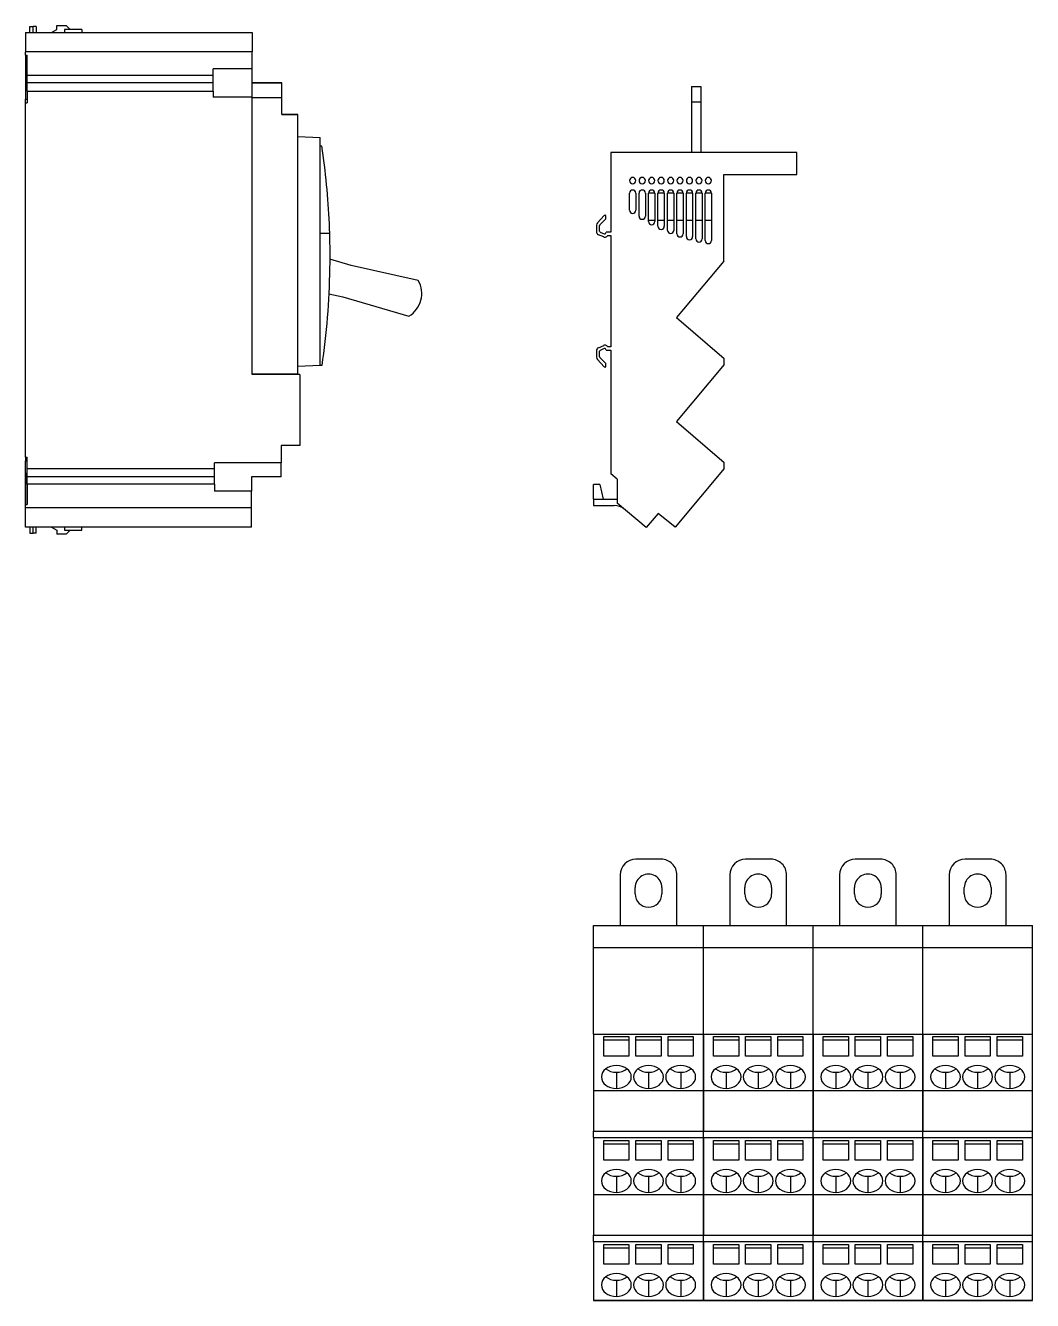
# Model space of a CAD drawing. Header units: millimetres. Extents: x 1019 to 1519, y 1262 to 1448.
# Drawn here: x 1071.4 to 1103.34, y 1263.14 to 1303.59 of the extents above; entities that cross this region are included whole.
import ezdxf

# ---------------------------------------------------------------- set-up
doc = ezdxf.new("R2010")
doc.units = ezdxf.units.MM

msp = doc.modelspace()

# ---------------------------------------------------------------- linework, layer by layer
for p, q in [((1071.536, 1303.56), (1071.636, 1303.56)), ((1071.536, 1303.373), (1071.536, 1303.56)), ((1071.736, 1303.56), (1071.636, 1303.56)), ((1071.636, 1303.373), (1071.636, 1303.56)), ((1071.736, 1303.56), (1071.736, 1303.373)), ((1072.386, 1303.593), (1072.686, 1303.593)), ((1072.386, 1303.467), (1072.386, 1303.593)), ((1072.686, 1303.593), (1072.813, 1303.465)), ((1071.396, 1303.373), (1078.581, 1303.373)), ((1071.396, 1303.373), (1071.396, 1302.758)), ((1072.224, 1303.373), (1072.386, 1303.467)), ((1073.181, 1303.465), (1072.636, 1303.465)), ((1072.636, 1303.465), (1072.636, 1303.373)), ((1073.181, 1303.465), (1073.181, 1303.373)), ((1078.581, 1303.373), (1078.581, 1302.758)), ((1078.581, 1302.758), (1071.396, 1302.758)), ((1071.396, 1302.647), (1071.396, 1302.758)), ((1078.581, 1302.223), (1078.581, 1302.758)), ((1071.396, 1302.647), (1071.396, 1301.26)), ((1071.396, 1302.647), (1071.446, 1302.647)), ((1071.401, 1301.663), (1071.401, 1302.647)), ((1071.446, 1302.006), (1071.446, 1302.647)), ((1071.446, 1301.772), (1071.446, 1302.006)), ((1077.351, 1302.006), (1071.446, 1302.006)), ((1077.351, 1302.006), (1077.351, 1302.223)), ((1078.581, 1302.223), (1077.351, 1302.223)), ((1077.351, 1301.772), (1077.351, 1302.006)), ((1078.581, 1301.772), (1078.581, 1302.223)), ((1071.446, 1301.663), (1071.401, 1301.663)), ((1077.351, 1301.772), (1071.446, 1301.772)), ((1071.446, 1301.513), (1071.446, 1301.772)), ((1077.351, 1301.513), (1077.351, 1301.772)), ((1078.581, 1301.773), (1078.716, 1301.773)), ((1078.581, 1301.772), (1079.531, 1301.772)), ((1079.531, 1301.772), (1078.581, 1301.772)), ((1078.581, 1301.323), (1078.581, 1301.772)), ((1078.716, 1301.773), (1078.851, 1301.773)), ((1078.851, 1301.773), (1078.986, 1301.773)), ((1078.986, 1301.773), (1079.121, 1301.773)), ((1079.121, 1301.773), (1079.256, 1301.773)), ((1079.256, 1301.773), (1079.391, 1301.773)), ((1079.391, 1301.773), (1079.526, 1301.773)), ((1079.526, 1301.772), (1079.526, 1301.773)), ((1079.526, 1301.773), (1079.526, 1301.773)), ((1079.526, 1301.773), (1079.526, 1301.773)), ((1079.526, 1301.772), (1079.526, 1301.772)), ((1079.526, 1301.772), (1079.526, 1301.772)), ((1079.526, 1301.772), (1079.526, 1301.772)), ((1079.531, 1301.306), (1079.531, 1301.772)), ((1092.518, 1301.663), (1092.518, 1301.163)), ((1092.518, 1301.663), (1092.818, 1301.663)), ((1092.818, 1301.663), (1092.818, 1301.163)), ((1071.396, 1301.143), (1071.396, 1301.26)), ((1071.396, 1301.26), (1071.446, 1301.26)), ((1071.396, 1289.901), (1071.396, 1301.143)), ((1071.396, 1301.143), (1071.446, 1301.143)), ((1071.446, 1301.513), (1077.351, 1301.513)), ((1071.446, 1301.513), (1071.446, 1301.143)), ((1077.351, 1301.513), (1077.351, 1301.323)), ((1078.581, 1301.323), (1077.351, 1301.323)), ((1078.581, 1292.52), (1078.581, 1301.323)), ((1078.581, 1301.306), (1079.531, 1301.306)), ((1079.531, 1300.772), (1079.531, 1301.306)), ((1092.818, 1301.163), (1092.518, 1301.163)), ((1092.518, 1301.163), (1092.518, 1299.563)), ((1092.818, 1301.163), (1092.818, 1299.563)), ((1079.531, 1300.773), (1080.026, 1300.773)), ((1080.031, 1300.772), (1079.531, 1300.772)), ((1080.031, 1292.542), (1080.031, 1300.772)), ((1080.031, 1300.072), (1080.746, 1300.041)), ((1080.747, 1292.804), (1080.746, 1300.041)), ((1080.746, 1299.773), (1080.786, 1299.773)), ((1080.786, 1299.773), (1080.808, 1299.619)), ((1080.808, 1299.619), (1080.83, 1299.466)), ((1089.968, 1299.563), (1089.968, 1297.033)), ((1095.868, 1299.563), (1089.968, 1299.563)), ((1095.868, 1298.863), (1095.868, 1299.563)), ((1080.83, 1299.466), (1080.85, 1299.312)), ((1080.85, 1299.312), (1080.869, 1299.159)), ((1080.869, 1299.159), (1080.888, 1299.005)), ((1080.888, 1299.005), (1080.905, 1298.85)), ((1080.905, 1298.85), (1080.922, 1298.696)), ((1080.922, 1298.696), (1080.937, 1298.541)), ((1093.548, 1298.863), (1095.868, 1298.863)), ((1093.548, 1296.116), (1093.548, 1298.863)), ((1080.937, 1298.541), (1080.951, 1298.387)), ((1080.951, 1298.387), (1080.965, 1298.232)), ((1080.965, 1298.232), (1080.977, 1298.077)), ((1080.977, 1298.077), (1080.988, 1297.923)), ((1080.988, 1297.923), (1080.999, 1297.768)), ((1090.558, 1297.733), (1090.558, 1298.273)), ((1090.758, 1298.273), (1090.758, 1297.733)), ((1090.858, 1297.543), (1090.858, 1298.273)), ((1091.058, 1298.273), (1091.058, 1297.543)), ((1091.158, 1297.373), (1091.158, 1298.273)), ((1091.358, 1298.273), (1091.158, 1298.273)), ((1091.358, 1298.273), (1091.358, 1297.373)), ((1091.458, 1297.223), (1091.458, 1298.273)), ((1091.658, 1298.273), (1091.458, 1298.273)), ((1091.658, 1298.273), (1091.658, 1297.223)), ((1091.758, 1297.093), (1091.758, 1298.273)), ((1091.958, 1298.273), (1091.758, 1298.273)), ((1091.958, 1298.273), (1091.958, 1297.093)), ((1092.058, 1296.983), (1092.058, 1298.273)), ((1092.258, 1298.273), (1092.058, 1298.273)), ((1092.258, 1298.273), (1092.258, 1296.983)), ((1092.358, 1296.893), (1092.358, 1298.273)), ((1092.558, 1298.273), (1092.358, 1298.273)), ((1092.558, 1298.273), (1092.558, 1296.893)), ((1092.658, 1296.823), (1092.658, 1298.273)), ((1092.858, 1298.273), (1092.658, 1298.273)), ((1092.858, 1298.273), (1092.858, 1296.823)), ((1092.958, 1296.773), (1092.958, 1298.273)), ((1093.158, 1298.273), (1092.958, 1298.273)), ((1093.158, 1298.273), (1093.158, 1296.773)), ((1080.999, 1297.768), (1081.008, 1297.613)), ((1081.008, 1297.613), (1081.016, 1297.458)), ((1089.536, 1297.329), (1089.756, 1297.561)), ((1089.808, 1297.482), (1089.808, 1297.54)), ((1081.016, 1297.458), (1081.023, 1297.303)), ((1081.023, 1297.303), (1081.03, 1297.148)), ((1081.03, 1297.148), (1081.035, 1296.993)), ((1089.508, 1297.26), (1089.508, 1297.048)), ((1089.608, 1297.068), (1089.608, 1297.248)), ((1089.8, 1297.461), (1089.616, 1297.269)), ((1091.158, 1297.413), (1091.358, 1297.413)), ((1091.458, 1297.413), (1091.658, 1297.413)), ((1091.758, 1297.413), (1091.958, 1297.413)), ((1092.058, 1297.413), (1092.258, 1297.413)), ((1092.358, 1297.413), (1092.558, 1297.413)), ((1092.658, 1297.413), (1092.858, 1297.413)), ((1092.958, 1297.413), (1093.158, 1297.413)), ((1081.035, 1296.993), (1080.747, 1296.993)), ((1081.035, 1296.993), (1081.038, 1296.89)), ((1081.038, 1296.89), (1081.04, 1296.787)), ((1081.04, 1296.787), (1081.042, 1296.684)), ((1081.042, 1296.684), (1081.044, 1296.581)), ((1089.736, 1296.884), (1089.568, 1296.956)), ((1089.626, 1297.04), (1089.754, 1296.985)), ((1089.79, 1296.995), (1089.818, 1297.033)), ((1089.968, 1297.033), (1089.818, 1297.033)), ((1089.868, 1296.933), (1089.855, 1296.916)), ((1089.868, 1296.933), (1089.968, 1296.933)), ((1089.968, 1296.933), (1089.968, 1293.393)), ((1081.044, 1296.581), (1081.045, 1296.478)), ((1081.045, 1296.478), (1081.046, 1296.375)), ((1081.046, 1296.272), (1081.045, 1296.077)), ((1081.046, 1296.375), (1081.046, 1296.272)), ((1081.043, 1295.882), (1081.039, 1295.688)), ((1081.045, 1296.077), (1081.043, 1295.882)), ((1081.722, 1295.976), (1081.046, 1296.176)), ((1083.851, 1295.506), (1081.722, 1295.976)), ((1093.548, 1296.116), (1092.045, 1294.324)), ((1081.033, 1295.494), (1081.026, 1295.299)), ((1081.039, 1295.688), (1081.033, 1295.494)), ((1081.017, 1295.105), (1081.007, 1294.912)), ((1081.016, 1295.083), (1081.466, 1294.984)), ((1081.026, 1295.299), (1081.017, 1295.105)), ((1080.995, 1294.718), (1080.981, 1294.525)), ((1081.007, 1294.912), (1080.995, 1294.718)), ((1081.466, 1294.984), (1083.557, 1294.365)), ((1080.966, 1294.332), (1080.95, 1294.14)), ((1080.981, 1294.525), (1080.966, 1294.332)), ((1092.045, 1294.324), (1093.563, 1293.028)), ((1080.932, 1293.948), (1080.912, 1293.756)), ((1080.95, 1294.14), (1080.932, 1293.948)), ((1080.891, 1293.565), (1080.868, 1293.374)), ((1080.912, 1293.756), (1080.891, 1293.565)), ((1089.568, 1293.369), (1089.736, 1293.441)), ((1080.844, 1293.184), (1080.818, 1292.995)), ((1080.868, 1293.374), (1080.844, 1293.184)), ((1089.508, 1293.277), (1089.508, 1293.065)), ((1089.608, 1293.077), (1089.608, 1293.257)), ((1089.616, 1293.056), (1089.8, 1292.864)), ((1089.754, 1293.34), (1089.626, 1293.285)), ((1089.818, 1293.293), (1089.79, 1293.331)), ((1089.818, 1293.293), (1089.968, 1293.293)), ((1089.855, 1293.409), (1089.868, 1293.393)), ((1089.968, 1293.393), (1089.868, 1293.393)), ((1089.968, 1293.293), (1089.968, 1289.366)), ((1093.563, 1292.833), (1093.563, 1293.028)), ((1080.747, 1292.804), (1080.031, 1292.773)), ((1080.754, 1292.804), (1080.747, 1292.804)), ((1080.76, 1292.805), (1080.754, 1292.804)), ((1080.766, 1292.805), (1080.76, 1292.805)), ((1080.772, 1292.805), (1080.766, 1292.805)), ((1080.779, 1292.805), (1080.772, 1292.805)), ((1080.785, 1292.806), (1080.779, 1292.805)), ((1080.791, 1292.806), (1080.785, 1292.806)), ((1080.818, 1292.995), (1080.791, 1292.806)), ((1089.756, 1292.765), (1089.536, 1292.996)), ((1089.808, 1292.785), (1089.808, 1292.843)), ((1093.563, 1292.833), (1092.045, 1291.024)), ((1078.581, 1292.542), (1080.031, 1292.542)), ((1080.095, 1292.52), (1078.581, 1292.52)), ((1080.095, 1292.52), (1080.095, 1290.27)), ((1092.045, 1291.024), (1093.563, 1289.728)), ((1079.51, 1290.27), (1079.51, 1289.72)), ((1080.095, 1290.27), (1079.51, 1290.27)), ((1071.396, 1289.901), (1071.396, 1289.783)), ((1071.396, 1289.901), (1071.446, 1289.901)), ((1071.446, 1289.532), (1071.446, 1289.901)), ((1071.396, 1288.396), (1071.396, 1289.783)), ((1071.396, 1289.783), (1071.446, 1289.783)), ((1071.446, 1289.273), (1071.446, 1289.532)), ((1071.446, 1289.532), (1077.389, 1289.532)), ((1077.389, 1289.532), (1077.389, 1289.72)), ((1079.51, 1289.72), (1077.389, 1289.72)), ((1077.389, 1289.273), (1077.389, 1289.532)), ((1079.51, 1289.271), (1079.51, 1289.72)), ((1093.563, 1289.533), (1092, 1287.671)), ((1093.563, 1289.533), (1093.563, 1289.728)), ((1071.446, 1289.38), (1071.401, 1289.38)), ((1071.401, 1288.396), (1071.401, 1289.38)), ((1077.389, 1289.273), (1071.446, 1289.273)), ((1071.446, 1289.04), (1071.446, 1289.273)), ((1071.446, 1289.04), (1071.446, 1288.396)), ((1077.389, 1289.04), (1071.446, 1289.04)), ((1077.389, 1289.04), (1077.389, 1289.273)), ((1077.389, 1289.04), (1077.389, 1288.82)), ((1078.56, 1289.271), (1078.56, 1288.82)), ((1079.51, 1289.271), (1078.56, 1289.271)), ((1089.418, 1288.563), (1089.418, 1289.032)), ((1089.618, 1289.032), (1089.418, 1289.032)), ((1089.618, 1289.032), (1089.718, 1288.563)), ((1090.168, 1289.199), (1089.968, 1289.366)), ((1090.168, 1289.199), (1090.168, 1288.432)), ((1078.56, 1288.82), (1077.389, 1288.82)), ((1078.56, 1288.288), (1078.56, 1288.82)), ((1071.396, 1288.396), (1071.446, 1288.396)), ((1071.396, 1288.288), (1071.396, 1288.396)), ((1078.56, 1288.288), (1071.396, 1288.288)), ((1071.396, 1287.671), (1071.396, 1288.288)), ((1078.56, 1287.671), (1078.56, 1288.288)), ((1089.418, 1288.563), (1089.418, 1288.363)), ((1089.418, 1288.563), (1090.168, 1288.563)), ((1089.418, 1288.363), (1090.069, 1288.363)), ((1091.088, 1287.66), (1090.168, 1288.432)), ((1091.466, 1288.11), (1091.088, 1287.66)), ((1092, 1287.671), (1091.466, 1288.11)), ((1078.56, 1287.671), (1071.396, 1287.671)), ((1071.536, 1287.671), (1071.536, 1287.483)), ((1071.536, 1287.483), (1071.636, 1287.483)), ((1071.636, 1287.483), (1071.636, 1287.671)), ((1071.736, 1287.483), (1071.636, 1287.483)), ((1071.736, 1287.483), (1071.736, 1287.671)), ((1072.224, 1287.671), (1072.386, 1287.576)), ((1072.386, 1287.576), (1072.386, 1287.45)), ((1072.686, 1287.45), (1072.386, 1287.45)), ((1072.636, 1287.671), (1072.636, 1287.578)), ((1072.636, 1287.578), (1073.181, 1287.578)), ((1072.686, 1287.45), (1072.813, 1287.578)), ((1073.181, 1287.578), (1073.181, 1287.671)), ((1091.558, 1277.139), (1090.758, 1277.139)), ((1095.038, 1277.139), (1094.238, 1277.139)), ((1098.518, 1277.139), (1097.718, 1277.139)), ((1101.998, 1277.139), (1101.198, 1277.139)), ((1090.258, 1276.639), (1090.258, 1275.039)), ((1092.058, 1275.039), (1092.058, 1276.639)), ((1093.738, 1276.639), (1093.738, 1275.039)), ((1095.538, 1275.039), (1095.538, 1276.639)), ((1097.218, 1276.639), (1097.218, 1275.039)), ((1099.018, 1275.039), (1099.018, 1276.639)), ((1100.698, 1276.639), (1100.698, 1275.039)), ((1102.498, 1275.039), (1102.498, 1276.639)), ((1090.733, 1276.039), (1090.733, 1276.239)), ((1091.583, 1276.239), (1091.583, 1276.039)), ((1094.213, 1276.039), (1094.213, 1276.239)), ((1095.063, 1276.239), (1095.063, 1276.039)), ((1097.693, 1276.039), (1097.693, 1276.239)), ((1098.543, 1276.239), (1098.543, 1276.039)), ((1101.173, 1276.039), (1101.173, 1276.239)), ((1102.023, 1276.239), (1102.023, 1276.039)), ((1089.418, 1275.039), (1092.898, 1275.039)), ((1089.418, 1274.339), (1089.418, 1275.039)), ((1092.898, 1274.339), (1092.898, 1275.039)), ((1092.898, 1275.039), (1096.378, 1275.039)), ((1092.898, 1274.339), (1092.898, 1275.039)), ((1096.378, 1274.339), (1096.378, 1275.039)), ((1096.378, 1275.039), (1099.858, 1275.039)), ((1096.378, 1274.339), (1096.378, 1275.039)), ((1099.858, 1274.339), (1099.858, 1275.039)), ((1099.858, 1275.039), (1103.338, 1275.039)), ((1099.858, 1274.339), (1099.858, 1275.039)), ((1103.338, 1274.339), (1103.338, 1275.039)), ((1089.418, 1274.339), (1092.898, 1274.339)), ((1089.418, 1271.592), (1089.418, 1274.339)), ((1092.898, 1271.592), (1092.898, 1274.339)), ((1092.898, 1274.339), (1096.378, 1274.339)), ((1092.898, 1271.592), (1092.898, 1274.339)), ((1096.378, 1271.592), (1096.378, 1274.339)), ((1096.378, 1274.339), (1099.858, 1274.339)), ((1096.378, 1271.592), (1096.378, 1274.339)), ((1099.858, 1271.592), (1099.858, 1274.339)), ((1099.858, 1274.339), (1103.338, 1274.339)), ((1099.858, 1271.592), (1099.858, 1274.339)), ((1103.338, 1271.592), (1103.338, 1274.339)), ((1089.418, 1271.592), (1092.898, 1271.592)), ((1089.418, 1271.592), (1089.418, 1269.8)), ((1092.898, 1269.8), (1092.898, 1271.592)), ((1092.898, 1271.592), (1096.378, 1271.592)), ((1092.898, 1271.592), (1092.898, 1269.8)), ((1096.378, 1269.8), (1096.378, 1271.592)), ((1096.378, 1271.592), (1099.858, 1271.592)), ((1096.378, 1271.592), (1096.378, 1269.8)), ((1099.858, 1269.8), (1099.858, 1271.592)), ((1099.858, 1271.592), (1103.338, 1271.592)), ((1099.858, 1271.592), (1099.858, 1269.8)), ((1103.338, 1269.8), (1103.338, 1271.592)), ((1089.738, 1271.508), (1090.538, 1271.508)), ((1089.738, 1270.884), (1089.738, 1271.508)), ((1090.538, 1271.398), (1089.738, 1271.398)), ((1090.538, 1271.508), (1090.538, 1270.884)), ((1090.758, 1271.508), (1091.558, 1271.508)), ((1090.758, 1270.884), (1090.758, 1271.508)), ((1091.558, 1271.398), (1090.758, 1271.398)), ((1091.558, 1271.508), (1091.558, 1270.884)), ((1091.778, 1271.508), (1092.578, 1271.508)), ((1091.778, 1270.884), (1091.778, 1271.508)), ((1092.578, 1271.398), (1091.778, 1271.398)), ((1092.578, 1271.508), (1092.578, 1270.884)), ((1093.218, 1271.508), (1094.018, 1271.508)), ((1093.218, 1270.884), (1093.218, 1271.508)), ((1094.018, 1271.398), (1093.218, 1271.398)), ((1094.018, 1271.508), (1094.018, 1270.884)), ((1094.238, 1271.508), (1095.038, 1271.508)), ((1094.238, 1270.884), (1094.238, 1271.508)), ((1095.038, 1271.398), (1094.238, 1271.398)), ((1095.038, 1271.508), (1095.038, 1270.884)), ((1095.258, 1271.508), (1096.058, 1271.508)), ((1095.258, 1270.884), (1095.258, 1271.508)), ((1096.058, 1271.398), (1095.258, 1271.398)), ((1096.058, 1271.508), (1096.058, 1270.884)), ((1096.698, 1271.508), (1097.498, 1271.508)), ((1096.698, 1270.884), (1096.698, 1271.508)), ((1097.498, 1271.398), (1096.698, 1271.398)), ((1097.498, 1271.508), (1097.498, 1270.884)), ((1097.718, 1271.508), (1098.518, 1271.508)), ((1097.718, 1270.884), (1097.718, 1271.508)), ((1098.518, 1271.398), (1097.718, 1271.398)), ((1098.518, 1271.508), (1098.518, 1270.884)), ((1098.738, 1271.508), (1099.538, 1271.508)), ((1098.738, 1270.884), (1098.738, 1271.508)), ((1099.538, 1271.398), (1098.738, 1271.398)), ((1099.538, 1271.508), (1099.538, 1270.884)), ((1100.178, 1271.508), (1100.978, 1271.508)), ((1100.178, 1270.884), (1100.178, 1271.508)), ((1100.978, 1271.398), (1100.178, 1271.398)), ((1100.978, 1271.508), (1100.978, 1270.884)), ((1101.198, 1271.508), (1101.998, 1271.508)), ((1101.198, 1270.884), (1101.198, 1271.508)), ((1101.998, 1271.398), (1101.198, 1271.398)), ((1101.998, 1271.508), (1101.998, 1270.884)), ((1102.218, 1271.508), (1103.018, 1271.508)), ((1102.218, 1270.884), (1102.218, 1271.508)), ((1103.018, 1271.398), (1102.218, 1271.398)), ((1103.018, 1271.508), (1103.018, 1270.884)), ((1090.538, 1270.884), (1089.738, 1270.884)), ((1091.558, 1270.884), (1090.758, 1270.884)), ((1092.578, 1270.884), (1091.778, 1270.884)), ((1094.018, 1270.884), (1093.218, 1270.884)), ((1095.038, 1270.884), (1094.238, 1270.884)), ((1096.058, 1270.884), (1095.258, 1270.884)), ((1097.498, 1270.884), (1096.698, 1270.884)), ((1098.518, 1270.884), (1097.718, 1270.884)), ((1099.538, 1270.884), (1098.738, 1270.884)), ((1100.978, 1270.884), (1100.178, 1270.884)), ((1101.998, 1270.884), (1101.198, 1270.884)), ((1103.018, 1270.884), (1102.218, 1270.884)), ((1090.138, 1270.379), (1090.138, 1269.865)), ((1091.158, 1270.379), (1091.158, 1269.865)), ((1092.178, 1270.379), (1092.178, 1269.865)), ((1093.618, 1270.379), (1093.618, 1269.865)), ((1094.638, 1270.379), (1094.638, 1269.865)), ((1095.658, 1270.379), (1095.658, 1269.865)), ((1097.098, 1270.379), (1097.098, 1269.865)), ((1098.118, 1270.379), (1098.118, 1269.865)), ((1099.138, 1270.379), (1099.138, 1269.865)), ((1100.578, 1270.379), (1100.578, 1269.865)), ((1101.598, 1270.379), (1101.598, 1269.865)), ((1102.618, 1270.379), (1102.618, 1269.865)), ((1089.418, 1269.8), (1092.898, 1269.8)), ((1089.418, 1269.8), (1089.418, 1268.504)), ((1092.898, 1268.504), (1092.898, 1269.8)), ((1092.898, 1269.8), (1096.378, 1269.8)), ((1092.898, 1269.8), (1092.898, 1268.504)), ((1096.378, 1268.504), (1096.378, 1269.8)), ((1096.378, 1269.8), (1099.858, 1269.8)), ((1096.378, 1269.8), (1096.378, 1268.504)), ((1099.858, 1268.504), (1099.858, 1269.8)), ((1099.858, 1269.8), (1103.338, 1269.8)), ((1099.858, 1269.8), (1099.858, 1268.504)), ((1103.338, 1268.504), (1103.338, 1269.8)), ((1089.418, 1268.504), (1092.898, 1268.504)), ((1089.418, 1268.309), (1089.418, 1268.504)), ((1092.898, 1268.309), (1092.898, 1268.504)), ((1092.898, 1268.504), (1096.378, 1268.504)), ((1092.898, 1268.309), (1092.898, 1268.504)), ((1096.378, 1268.309), (1096.378, 1268.504)), ((1096.378, 1268.504), (1099.858, 1268.504)), ((1096.378, 1268.309), (1096.378, 1268.504)), ((1099.858, 1268.309), (1099.858, 1268.504)), ((1099.858, 1268.504), (1103.338, 1268.504)), ((1099.858, 1268.309), (1099.858, 1268.504)), ((1103.338, 1268.309), (1103.338, 1268.504)), ((1089.418, 1268.309), (1092.898, 1268.309)), ((1089.418, 1268.309), (1089.418, 1266.5)), ((1089.738, 1268.208), (1090.538, 1268.208)), ((1089.738, 1267.584), (1089.738, 1268.208)), ((1090.538, 1268.098), (1089.738, 1268.098)), ((1090.538, 1268.208), (1090.538, 1267.584)), ((1090.758, 1268.208), (1091.558, 1268.208)), ((1090.758, 1267.584), (1090.758, 1268.208)), ((1091.558, 1268.098), (1090.758, 1268.098)), ((1091.558, 1268.208), (1091.558, 1267.584)), ((1091.778, 1268.208), (1092.578, 1268.208)), ((1091.778, 1267.584), (1091.778, 1268.208)), ((1092.578, 1268.098), (1091.778, 1268.098)), ((1092.578, 1268.208), (1092.578, 1267.584)), ((1092.898, 1266.5), (1092.898, 1268.309)), ((1092.898, 1268.309), (1096.378, 1268.309)), ((1092.898, 1268.309), (1092.898, 1266.5)), ((1093.218, 1268.208), (1094.018, 1268.208)), ((1093.218, 1267.584), (1093.218, 1268.208)), ((1094.018, 1268.098), (1093.218, 1268.098)), ((1094.018, 1268.208), (1094.018, 1267.584)), ((1094.238, 1268.208), (1095.038, 1268.208)), ((1094.238, 1267.584), (1094.238, 1268.208)), ((1095.038, 1268.098), (1094.238, 1268.098)), ((1095.038, 1268.208), (1095.038, 1267.584)), ((1095.258, 1268.208), (1096.058, 1268.208)), ((1095.258, 1267.584), (1095.258, 1268.208)), ((1096.058, 1268.098), (1095.258, 1268.098)), ((1096.058, 1268.208), (1096.058, 1267.584)), ((1096.378, 1266.5), (1096.378, 1268.309)), ((1096.378, 1268.309), (1099.858, 1268.309)), ((1096.378, 1268.309), (1096.378, 1266.5)), ((1096.698, 1268.208), (1097.498, 1268.208)), ((1096.698, 1267.584), (1096.698, 1268.208)), ((1097.498, 1268.098), (1096.698, 1268.098)), ((1097.498, 1268.208), (1097.498, 1267.584)), ((1097.718, 1268.208), (1098.518, 1268.208)), ((1097.718, 1267.584), (1097.718, 1268.208)), ((1098.518, 1268.098), (1097.718, 1268.098)), ((1098.518, 1268.208), (1098.518, 1267.584)), ((1098.738, 1268.208), (1099.538, 1268.208)), ((1098.738, 1267.584), (1098.738, 1268.208)), ((1099.538, 1268.098), (1098.738, 1268.098)), ((1099.538, 1268.208), (1099.538, 1267.584)), ((1099.858, 1266.5), (1099.858, 1268.309)), ((1099.858, 1268.309), (1103.338, 1268.309)), ((1099.858, 1268.309), (1099.858, 1266.5)), ((1100.178, 1268.208), (1100.978, 1268.208)), ((1100.178, 1267.584), (1100.178, 1268.208)), ((1100.978, 1268.098), (1100.178, 1268.098)), ((1100.978, 1268.208), (1100.978, 1267.584)), ((1101.198, 1268.208), (1101.998, 1268.208)), ((1101.198, 1267.584), (1101.198, 1268.208)), ((1101.998, 1268.098), (1101.198, 1268.098)), ((1101.998, 1268.208), (1101.998, 1267.584)), ((1102.218, 1268.208), (1103.018, 1268.208)), ((1102.218, 1267.584), (1102.218, 1268.208)), ((1103.018, 1268.098), (1102.218, 1268.098)), ((1103.018, 1268.208), (1103.018, 1267.584)), ((1103.338, 1266.5), (1103.338, 1268.309)), ((1090.538, 1267.584), (1089.738, 1267.584)), ((1091.558, 1267.584), (1090.758, 1267.584)), ((1092.578, 1267.584), (1091.778, 1267.584)), ((1094.018, 1267.584), (1093.218, 1267.584)), ((1095.038, 1267.584), (1094.238, 1267.584)), ((1096.058, 1267.584), (1095.258, 1267.584)), ((1097.498, 1267.584), (1096.698, 1267.584)), ((1098.518, 1267.584), (1097.718, 1267.584)), ((1099.538, 1267.584), (1098.738, 1267.584)), ((1100.978, 1267.584), (1100.178, 1267.584)), ((1101.998, 1267.584), (1101.198, 1267.584)), ((1103.018, 1267.584), (1102.218, 1267.584)), ((1090.138, 1267.079), (1090.138, 1266.565)), ((1091.158, 1267.079), (1091.158, 1266.565)), ((1092.178, 1267.079), (1092.178, 1266.565)), ((1093.618, 1267.079), (1093.618, 1266.565)), ((1094.638, 1267.079), (1094.638, 1266.565)), ((1095.658, 1267.079), (1095.658, 1266.565)), ((1097.098, 1267.079), (1097.098, 1266.565)), ((1098.118, 1267.079), (1098.118, 1266.565)), ((1099.138, 1267.079), (1099.138, 1266.565)), ((1100.578, 1267.079), (1100.578, 1266.565)), ((1101.598, 1267.079), (1101.598, 1266.565)), ((1102.618, 1267.079), (1102.618, 1266.565)), ((1089.418, 1266.5), (1092.898, 1266.5)), ((1089.418, 1266.5), (1089.418, 1265.204)), ((1092.898, 1265.204), (1092.898, 1266.5)), ((1092.898, 1266.5), (1096.378, 1266.5)), ((1092.898, 1266.5), (1092.898, 1265.204)), ((1096.378, 1265.204), (1096.378, 1266.5)), ((1096.378, 1266.5), (1099.858, 1266.5)), ((1096.378, 1266.5), (1096.378, 1265.204)), ((1099.858, 1265.204), (1099.858, 1266.5)), ((1099.858, 1266.5), (1103.338, 1266.5)), ((1099.858, 1266.5), (1099.858, 1265.204)), ((1103.338, 1265.204), (1103.338, 1266.5)), ((1089.418, 1265.204), (1092.898, 1265.204)), ((1089.418, 1265.009), (1089.418, 1265.204)), ((1092.898, 1265.009), (1092.898, 1265.204)), ((1092.898, 1265.204), (1096.378, 1265.204)), ((1092.898, 1265.009), (1092.898, 1265.204)), ((1096.378, 1265.009), (1096.378, 1265.204)), ((1096.378, 1265.204), (1099.858, 1265.204)), ((1096.378, 1265.009), (1096.378, 1265.204)), ((1099.858, 1265.009), (1099.858, 1265.204)), ((1099.858, 1265.204), (1103.338, 1265.204)), ((1099.858, 1265.009), (1099.858, 1265.204)), ((1103.338, 1265.009), (1103.338, 1265.204)), ((1089.418, 1265.009), (1092.898, 1265.009)), ((1089.418, 1265.009), (1089.418, 1263.147)), ((1089.738, 1264.908), (1090.538, 1264.908)), ((1089.738, 1264.284), (1089.738, 1264.908)), ((1090.538, 1264.798), (1089.738, 1264.798)), ((1090.538, 1264.908), (1090.538, 1264.284)), ((1090.758, 1264.908), (1091.558, 1264.908)), ((1090.758, 1264.284), (1090.758, 1264.908)), ((1091.558, 1264.798), (1090.758, 1264.798)), ((1091.558, 1264.908), (1091.558, 1264.284)), ((1091.778, 1264.908), (1092.578, 1264.908)), ((1091.778, 1264.284), (1091.778, 1264.908)), ((1092.578, 1264.798), (1091.778, 1264.798)), ((1092.578, 1264.908), (1092.578, 1264.284)), ((1092.898, 1263.147), (1092.898, 1265.009)), ((1092.898, 1265.009), (1096.378, 1265.009)), ((1092.898, 1265.009), (1092.898, 1263.147)), ((1093.218, 1264.908), (1094.018, 1264.908)), ((1093.218, 1264.284), (1093.218, 1264.908)), ((1094.018, 1264.798), (1093.218, 1264.798)), ((1094.018, 1264.908), (1094.018, 1264.284)), ((1094.238, 1264.908), (1095.038, 1264.908)), ((1094.238, 1264.284), (1094.238, 1264.908)), ((1095.038, 1264.798), (1094.238, 1264.798)), ((1095.038, 1264.908), (1095.038, 1264.284)), ((1095.258, 1264.908), (1096.058, 1264.908)), ((1095.258, 1264.284), (1095.258, 1264.908)), ((1096.058, 1264.798), (1095.258, 1264.798)), ((1096.058, 1264.908), (1096.058, 1264.284)), ((1096.378, 1263.147), (1096.378, 1265.009)), ((1096.378, 1265.009), (1099.858, 1265.009)), ((1096.378, 1265.009), (1096.378, 1263.147)), ((1096.698, 1264.908), (1097.498, 1264.908)), ((1096.698, 1264.284), (1096.698, 1264.908)), ((1097.498, 1264.798), (1096.698, 1264.798)), ((1097.498, 1264.908), (1097.498, 1264.284)), ((1097.718, 1264.908), (1098.518, 1264.908)), ((1097.718, 1264.284), (1097.718, 1264.908)), ((1098.518, 1264.798), (1097.718, 1264.798)), ((1098.518, 1264.908), (1098.518, 1264.284)), ((1098.738, 1264.908), (1099.538, 1264.908)), ((1098.738, 1264.284), (1098.738, 1264.908)), ((1099.538, 1264.798), (1098.738, 1264.798)), ((1099.538, 1264.908), (1099.538, 1264.284)), ((1099.858, 1263.147), (1099.858, 1265.009)), ((1099.858, 1265.009), (1103.338, 1265.009)), ((1099.858, 1265.009), (1099.858, 1263.147)), ((1100.178, 1264.908), (1100.978, 1264.908)), ((1100.178, 1264.284), (1100.178, 1264.908)), ((1100.978, 1264.798), (1100.178, 1264.798)), ((1100.978, 1264.908), (1100.978, 1264.284)), ((1101.198, 1264.908), (1101.998, 1264.908)), ((1101.198, 1264.284), (1101.198, 1264.908)), ((1101.998, 1264.798), (1101.198, 1264.798)), ((1101.998, 1264.908), (1101.998, 1264.284)), ((1102.218, 1264.908), (1103.018, 1264.908)), ((1102.218, 1264.284), (1102.218, 1264.908)), ((1103.018, 1264.798), (1102.218, 1264.798)), ((1103.018, 1264.908), (1103.018, 1264.284)), ((1103.338, 1263.147), (1103.338, 1265.009)), ((1090.538, 1264.284), (1089.738, 1264.284)), ((1091.558, 1264.284), (1090.758, 1264.284)), ((1092.578, 1264.284), (1091.778, 1264.284)), ((1094.018, 1264.284), (1093.218, 1264.284)), ((1095.038, 1264.284), (1094.238, 1264.284)), ((1096.058, 1264.284), (1095.258, 1264.284)), ((1097.498, 1264.284), (1096.698, 1264.284)), ((1098.518, 1264.284), (1097.718, 1264.284)), ((1099.538, 1264.284), (1098.738, 1264.284)), ((1100.978, 1264.284), (1100.178, 1264.284)), ((1101.998, 1264.284), (1101.198, 1264.284)), ((1103.018, 1264.284), (1102.218, 1264.284)), ((1090.138, 1263.779), (1090.138, 1263.265)), ((1091.158, 1263.779), (1091.158, 1263.265)), ((1092.178, 1263.779), (1092.178, 1263.265)), ((1093.618, 1263.779), (1093.618, 1263.265)), ((1094.638, 1263.779), (1094.638, 1263.265)), ((1095.658, 1263.779), (1095.658, 1263.265)), ((1097.098, 1263.779), (1097.098, 1263.265)), ((1098.118, 1263.779), (1098.118, 1263.265)), ((1099.138, 1263.779), (1099.138, 1263.265)), ((1100.578, 1263.779), (1100.578, 1263.265)), ((1101.598, 1263.779), (1101.598, 1263.265)), ((1102.618, 1263.779), (1102.618, 1263.265)), ((1089.418, 1263.147), (1092.898, 1263.147)), ((1089.418, 1263.147), (1089.418, 1263.136)), ((1089.418, 1263.136), (1092.898, 1263.136)), ((1092.898, 1263.136), (1092.898, 1263.147)), ((1092.898, 1263.147), (1096.378, 1263.147)), ((1092.898, 1263.147), (1092.898, 1263.136)), ((1092.898, 1263.136), (1096.378, 1263.136)), ((1096.378, 1263.136), (1096.378, 1263.147)), ((1096.378, 1263.147), (1099.858, 1263.147)), ((1096.378, 1263.147), (1096.378, 1263.136)), ((1096.378, 1263.136), (1099.858, 1263.136)), ((1099.858, 1263.136), (1099.858, 1263.147)), ((1099.858, 1263.147), (1103.338, 1263.147)), ((1099.858, 1263.147), (1099.858, 1263.136)), ((1099.858, 1263.136), (1103.338, 1263.136)), ((1103.338, 1263.136), (1103.338, 1263.147))]:
    msp.add_line(p, q)
for centre, radius, start, end in [((1090.658, 1298.673), 0.1, 90.0004, 180.0004), ((1090.658, 1298.673), 0.1, 0.0004, 90.0004), ((1090.958, 1298.673), 0.1, 90.0004, 180.0004), ((1090.958, 1298.673), 0.1, 0.0004, 90.0004), ((1091.258, 1298.673), 0.1, 90.0004, 180.0004), ((1091.258, 1298.673), 0.1, 0.0004, 90.0004), ((1091.558, 1298.673), 0.1, 90.0004, 180.0004), ((1091.558, 1298.673), 0.1, 0.0004, 90.0004), ((1091.858, 1298.673), 0.1, 90.0004, 180.0004), ((1091.858, 1298.673), 0.1, 0.0004, 90.0004), ((1092.158, 1298.673), 0.1, 90.0004, 180.0004), ((1092.158, 1298.673), 0.1, 0.0004, 90.0004), ((1092.458, 1298.673), 0.1, 90.0004, 180.0004), ((1092.458, 1298.673), 0.1, 0.0004, 90.0004), ((1092.758, 1298.673), 0.1, 90.0004, 270.0004), ((1092.758, 1298.673), 0.1, 0.0004, 90.0004), ((1093.058, 1298.673), 0.1, 90.0004, 180.0004), ((1093.058, 1298.673), 0.1, 0.0004, 90.0004), ((1090.658, 1298.673), 0.1, 180.0004, 270.0004), ((1090.658, 1298.273), 0.1, 90.0004, 180.0004), ((1090.658, 1298.673), 0.1, 270.0004, 0.0004), ((1090.658, 1298.273), 0.1, 0.0004, 90.0004), ((1090.958, 1298.673), 0.1, 180.0004, 270.0004), ((1090.958, 1298.273), 0.1, 90.0004, 180.0004), ((1090.958, 1298.673), 0.1, 270.0004, 0.0004), ((1090.958, 1298.273), 0.1, 0.0004, 90.0004), ((1091.258, 1298.673), 0.1, 180.0004, 270.0004), ((1091.258, 1298.273), 0.1, 90.0004, 180.0004), ((1091.258, 1298.673), 0.1, 270.0004, 0.0004), ((1091.258, 1298.273), 0.1, 0.0004, 90.0004), ((1091.558, 1298.673), 0.1, 180.0004, 270.0004), ((1091.558, 1298.273), 0.1, 90.0004, 180.0004), ((1091.558, 1298.673), 0.1, 270.0004, 0.0004), ((1091.558, 1298.273), 0.1, 0.0004, 90.0004), ((1091.858, 1298.673), 0.1, 180.0004, 270.0004), ((1091.858, 1298.273), 0.1, 90.0004, 180.0004), ((1091.858, 1298.673), 0.1, 270.0004, 0.0004), ((1091.858, 1298.273), 0.1, 0.0004, 90.0004), ((1092.158, 1298.673), 0.1, 180.0004, 270.0004), ((1092.158, 1298.273), 0.1, 90.0004, 180.0004), ((1092.158, 1298.673), 0.1, 270.0004, 0.0004), ((1092.158, 1298.273), 0.1, 0.0004, 90.0004), ((1092.458, 1298.673), 0.1, 180.0004, 270.0004), ((1092.458, 1298.273), 0.1, 90.0004, 180.0004), ((1092.458, 1298.673), 0.1, 270.0004, 0.0004), ((1092.458, 1298.273), 0.1, 0.0004, 90.0004), ((1092.758, 1298.273), 0.1, 90.0004, 180.0004), ((1092.758, 1298.673), 0.1, 270.0004, 0.0004), ((1092.758, 1298.273), 0.1, 0.0004, 90.0004), ((1093.058, 1298.673), 0.1, 180.0004, 270.0004), ((1093.058, 1298.273), 0.1, 90.0004, 180.0004), ((1093.058, 1298.673), 0.1, 270.0004, 0.0004), ((1093.058, 1298.273), 0.1, 0.0004, 90.0004), ((1089.778, 1297.54), 0.03, 90.0004, 136.3688), ((1089.778, 1297.54), 0.03, 0.0004, 90.0004), ((1089.778, 1297.482), 0.03, 316.3689, 0.0004), ((1090.658, 1297.733), 0.1, 180.0004, 270.0004), ((1090.658, 1297.733), 0.1, 270.0004, 0.0004), ((1090.958, 1297.543), 0.1, 180.0004, 270.0004), ((1090.958, 1297.543), 0.1, 270.0004, 0.0004), ((1089.608, 1297.26), 0.1, 136.3687, 180.0004), ((1089.638, 1297.248), 0.03, 136.3688, 180.0004), ((1091.258, 1297.373), 0.1, 180.0004, 270.0004), ((1091.258, 1297.373), 0.1, 270.0004, 0.0004), ((1091.558, 1297.223), 0.1, 180.0004, 270.0004), ((1091.558, 1297.223), 0.1, 270.0004, 0.0004), ((1091.858, 1297.093), 0.1, 180.0004, 270.0004), ((1091.858, 1297.093), 0.1, 270.0004, 0.0004), ((1089.608, 1297.048), 0.1, 180.0004, 246.5717), ((1089.638, 1297.068), 0.03, 180.0004, 246.5717), ((1089.775, 1296.976), 0.1, 246.5717, 270.0004), ((1089.766, 1297.013), 0.03, 246.5717, 270.0004), ((1089.766, 1297.013), 0.03, 270.0004, 323.1305), ((1089.775, 1296.976), 0.1, 270.0004, 323.1305), ((1092.158, 1296.983), 0.1, 180.0004, 270.0004), ((1092.158, 1296.983), 0.1, 270.0004, 0.0004), ((1092.458, 1296.893), 0.1, 180.0004, 270.0004), ((1092.458, 1296.893), 0.1, 270.0004, 0.0004), ((1092.758, 1296.823), 0.1, 180.0004, 270.0004), ((1092.758, 1296.823), 0.1, 270.0004, 0.0004), ((1093.058, 1296.773), 0.1, 180.0004, 270.0004), ((1093.058, 1296.773), 0.1, 270.0004, 0.0004), ((1083.124, 1295.085), 0.84, 301.0298, 30.0709), ((1089.775, 1293.349), 0.1, 90.0004, 113.4291), ((1089.775, 1293.349), 0.1, 36.8703, 90.0004), ((1089.608, 1293.277), 0.1, 113.4291, 180.0004), ((1089.608, 1293.065), 0.1, 180.0004, 223.6321), ((1089.638, 1293.257), 0.03, 113.429, 180.0004), ((1089.638, 1293.077), 0.03, 180.0004, 223.632), ((1089.766, 1293.313), 0.03, 90.0004, 113.429), ((1089.766, 1293.313), 0.03, 36.8703, 90.0004), ((1089.778, 1292.785), 0.03, 223.632, 270.0004), ((1089.778, 1292.785), 0.03, 270.0004, 0.0004), ((1089.778, 1292.843), 0.03, 0.0004, 43.632), ((1090.069, 1287.863), 0.5, 50.0004, 90.0017)]:
    msp.add_arc(centre, radius, start, end)
for centre, major_axis, ratio, start_param, end_param in [((1090.758, 1276.639), (-0.5, 0), 1, -1.570796, 0), ((1091.558, 1276.639), (-0.5, 0), 1, -3.141593, -1.570796), ((1094.238, 1276.639), (-0.5, 0), 1, -1.570796, 0), ((1095.038, 1276.639), (-0.5, 0), 1, -3.141593, -1.570796), ((1097.718, 1276.639), (-0.5, 0), 1, -1.570796, 0), ((1098.518, 1276.639), (-0.5, 0), 1, -3.141593, -1.570796), ((1101.198, 1276.639), (-0.5, 0), 1, -1.570796, 0), ((1101.998, 1276.639), (-0.5, 0), 1, -3.141593, -1.570796), ((1091.158, 1276.239), (0.425, 0), 1, 0, 3.141593), ((1094.638, 1276.239), (0.425, 0), 1, 0, 3.141593), ((1098.118, 1276.239), (0.425, 0), 1, 0, 3.141593), ((1101.598, 1276.239), (0.425, 0), 1, 0, 3.141593), ((1091.158, 1276.039), (0.425, 0), 1, 3.141593, 6.283185), ((1094.638, 1276.039), (0.425, 0), 1, 3.141593, 6.283185), ((1098.118, 1276.039), (0.425, 0), 1, 3.141593, 6.283185), ((1101.598, 1276.039), (0.425, 0), 1, 3.141593, 6.283185), ((1090.138, 1270.229), (-0.475, 0), 0.766049, -1.570796, 0), ((1090.138, 1270.743), (0.475, 0), 0.766049, -2.35691, -1.570796), ((1090.138, 1270.229), (-0.475, 0), 0.766049, 3.141593, 4.712389), ((1090.138, 1270.743), (0.475, 0), 0.766049, -1.570796, -0.784682), ((1091.158, 1270.229), (-0.475, 0), 0.766049, -1.570796, 0), ((1091.158, 1270.743), (0.475, 0), 0.766049, -2.35691, -1.570796), ((1091.158, 1270.229), (-0.475, 0), 0.766049, 3.141593, 4.712389), ((1091.158, 1270.743), (0.475, 0), 0.766049, -1.570796, -0.784682), ((1092.178, 1270.229), (-0.475, 0), 0.766049, -1.570796, 0), ((1092.178, 1270.743), (0.475, 0), 0.766049, -2.35691, -1.570796), ((1092.178, 1270.229), (-0.475, 0), 0.766049, 3.141593, 4.712389), ((1092.178, 1270.743), (0.475, 0), 0.766049, -1.570796, -0.784682), ((1093.618, 1270.229), (-0.475, 0), 0.766049, -1.570796, 0), ((1093.618, 1270.743), (0.475, 0), 0.766049, -2.35691, -1.570796), ((1093.618, 1270.229), (-0.475, 0), 0.766049, 3.141593, 4.712389), ((1093.618, 1270.743), (0.475, 0), 0.766049, -1.570796, -0.784682), ((1094.638, 1270.229), (-0.475, 0), 0.766049, -1.570796, 0), ((1094.638, 1270.743), (0.475, 0), 0.766049, -2.35691, -1.570796), ((1094.638, 1270.229), (-0.475, 0), 0.766049, 3.141593, 4.712389), ((1094.638, 1270.743), (0.475, 0), 0.766049, -1.570796, -0.784682), ((1095.658, 1270.229), (-0.475, 0), 0.766049, -1.570796, 0), ((1095.658, 1270.743), (0.475, 0), 0.766049, -2.35691, -1.570796), ((1095.658, 1270.229), (-0.475, 0), 0.766049, 3.141593, 4.712389), ((1095.658, 1270.743), (0.475, 0), 0.766049, -1.570796, -0.784682), ((1097.098, 1270.229), (-0.475, 0), 0.766049, -1.570796, 0), ((1097.098, 1270.743), (0.475, 0), 0.766049, -2.35691, -1.570796), ((1097.098, 1270.229), (-0.475, 0), 0.766049, 3.141593, 4.712389), ((1097.098, 1270.743), (0.475, 0), 0.766049, -1.570796, -0.784682), ((1098.118, 1270.229), (-0.475, 0), 0.766049, -1.570796, 0), ((1098.118, 1270.743), (0.475, 0), 0.766049, -2.35691, -1.570796), ((1098.118, 1270.229), (-0.475, 0), 0.766049, 3.141593, 4.712389), ((1098.118, 1270.743), (0.475, 0), 0.766049, -1.570796, -0.784682), ((1099.138, 1270.229), (-0.475, 0), 0.766049, -1.570796, 0), ((1099.138, 1270.743), (0.475, 0), 0.766049, -2.35691, -1.570796), ((1099.138, 1270.229), (-0.475, 0), 0.766049, 3.141593, 4.712389), ((1099.138, 1270.743), (0.475, 0), 0.766049, -1.570796, -0.784682), ((1100.578, 1270.229), (-0.475, 0), 0.766049, -1.570796, 0), ((1100.578, 1270.743), (0.475, 0), 0.766049, -2.35691, -1.570796), ((1100.578, 1270.229), (-0.475, 0), 0.766049, 3.141593, 4.712389), ((1100.578, 1270.743), (0.475, 0), 0.766049, -1.570796, -0.784682), ((1101.598, 1270.229), (-0.475, 0), 0.766049, -1.570796, 0), ((1101.598, 1270.743), (0.475, 0), 0.766049, -2.35691, -1.570796), ((1101.598, 1270.229), (-0.475, 0), 0.766049, 3.141593, 4.712389), ((1101.598, 1270.743), (0.475, 0), 0.766049, -1.570796, -0.784682), ((1102.618, 1270.229), (-0.475, 0), 0.766049, -1.570796, 0), ((1102.618, 1270.743), (0.475, 0), 0.766049, -2.35691, -1.570796), ((1102.618, 1270.229), (-0.475, 0), 0.766049, 3.141593, 4.712389), ((1102.618, 1270.743), (0.475, 0), 0.766049, -1.570796, -0.784682), ((1090.138, 1270.229), (-0.475, 0), 0.766049, 0, 1.570796), ((1090.138, 1270.229), (-0.475, 0), 0.766049, 1.570796, 3.141593), ((1091.158, 1270.229), (-0.475, 0), 0.766049, 0, 1.570796), ((1091.158, 1270.229), (-0.475, 0), 0.766049, 1.570796, 3.141593), ((1092.178, 1270.229), (-0.475, 0), 0.766049, 0, 1.570796), ((1092.178, 1270.229), (-0.475, 0), 0.766049, 1.570796, 3.141593), ((1093.618, 1270.229), (-0.475, 0), 0.766049, 0, 1.570796), ((1093.618, 1270.229), (-0.475, 0), 0.766049, 1.570796, 3.141593), ((1094.638, 1270.229), (-0.475, 0), 0.766049, 0, 1.570796), ((1094.638, 1270.229), (-0.475, 0), 0.766049, 1.570796, 3.141593), ((1095.658, 1270.229), (-0.475, 0), 0.766049, 0, 1.570796), ((1095.658, 1270.229), (-0.475, 0), 0.766049, 1.570796, 3.141593), ((1097.098, 1270.229), (-0.475, 0), 0.766049, 0, 1.570796), ((1097.098, 1270.229), (-0.475, 0), 0.766049, 1.570796, 3.141593), ((1098.118, 1270.229), (-0.475, 0), 0.766049, 0, 1.570796), ((1098.118, 1270.229), (-0.475, 0), 0.766049, 1.570796, 3.141593), ((1099.138, 1270.229), (-0.475, 0), 0.766049, 0, 1.570796), ((1099.138, 1270.229), (-0.475, 0), 0.766049, 1.570796, 3.141593), ((1100.578, 1270.229), (-0.475, 0), 0.766049, 0, 1.570796), ((1100.578, 1270.229), (-0.475, 0), 0.766049, 1.570796, 3.141593), ((1101.598, 1270.229), (-0.475, 0), 0.766049, 0, 1.570796), ((1101.598, 1270.229), (-0.475, 0), 0.766049, 1.570796, 3.141593), ((1102.618, 1270.229), (-0.475, 0), 0.766049, 0, 1.570796), ((1102.618, 1270.229), (-0.475, 0), 0.766049, 1.570796, 3.141593), ((1090.138, 1266.929), (-0.475, 0), 0.766049, -1.570796, 0), ((1090.138, 1267.443), (0.475, 0), 0.766049, -2.35691, -1.570796), ((1090.138, 1266.929), (-0.475, 0), 0.766049, 3.141593, 4.712389), ((1090.138, 1267.443), (0.475, 0), 0.766049, -1.570796, -0.784682), ((1091.158, 1266.929), (-0.475, 0), 0.766049, -1.570796, 0), ((1091.158, 1267.443), (0.475, 0), 0.766049, -2.35691, -1.570796), ((1091.158, 1266.929), (-0.475, 0), 0.766049, 3.141593, 4.712389), ((1091.158, 1267.443), (0.475, 0), 0.766049, -1.570796, -0.784682), ((1092.178, 1266.929), (-0.475, 0), 0.766049, -1.570796, 0), ((1092.178, 1267.443), (0.475, 0), 0.766049, -2.35691, -1.570796), ((1092.178, 1266.929), (-0.475, 0), 0.766049, 3.141593, 4.712389), ((1092.178, 1267.443), (0.475, 0), 0.766049, -1.570796, -0.784682), ((1093.618, 1266.929), (-0.475, 0), 0.766049, -1.570796, 0), ((1093.618, 1267.443), (0.475, 0), 0.766049, -2.35691, -1.570796), ((1093.618, 1266.929), (-0.475, 0), 0.766049, 3.141593, 4.712389), ((1093.618, 1267.443), (0.475, 0), 0.766049, -1.570796, -0.784682), ((1094.638, 1266.929), (-0.475, 0), 0.766049, -1.570796, 0), ((1094.638, 1267.443), (0.475, 0), 0.766049, -2.35691, -1.570796), ((1094.638, 1266.929), (-0.475, 0), 0.766049, 3.141593, 4.712389), ((1094.638, 1267.443), (0.475, 0), 0.766049, -1.570796, -0.784682), ((1095.658, 1266.929), (-0.475, 0), 0.766049, -1.570796, 0), ((1095.658, 1267.443), (0.475, 0), 0.766049, -2.35691, -1.570796), ((1095.658, 1266.929), (-0.475, 0), 0.766049, 3.141593, 4.712389), ((1095.658, 1267.443), (0.475, 0), 0.766049, -1.570796, -0.784682), ((1097.098, 1266.929), (-0.475, 0), 0.766049, -1.570796, 0), ((1097.098, 1267.443), (0.475, 0), 0.766049, -2.35691, -1.570796), ((1097.098, 1266.929), (-0.475, 0), 0.766049, 3.141593, 4.712389), ((1097.098, 1267.443), (0.475, 0), 0.766049, -1.570796, -0.784682), ((1098.118, 1266.929), (-0.475, 0), 0.766049, -1.570796, 0), ((1098.118, 1267.443), (0.475, 0), 0.766049, -2.35691, -1.570796), ((1098.118, 1266.929), (-0.475, 0), 0.766049, 3.141593, 4.712389), ((1098.118, 1267.443), (0.475, 0), 0.766049, -1.570796, -0.784682), ((1099.138, 1266.929), (-0.475, 0), 0.766049, -1.570796, 0), ((1099.138, 1267.443), (0.475, 0), 0.766049, -2.35691, -1.570796), ((1099.138, 1266.929), (-0.475, 0), 0.766049, 3.141593, 4.712389), ((1099.138, 1267.443), (0.475, 0), 0.766049, -1.570796, -0.784682), ((1100.578, 1266.929), (-0.475, 0), 0.766049, -1.570796, 0), ((1100.578, 1267.443), (0.475, 0), 0.766049, -2.35691, -1.570796), ((1100.578, 1266.929), (-0.475, 0), 0.766049, 3.141593, 4.712389), ((1100.578, 1267.443), (0.475, 0), 0.766049, -1.570796, -0.784682), ((1101.598, 1266.929), (-0.475, 0), 0.766049, -1.570796, 0), ((1101.598, 1267.443), (0.475, 0), 0.766049, -2.35691, -1.570796), ((1101.598, 1266.929), (-0.475, 0), 0.766049, 3.141593, 4.712389), ((1101.598, 1267.443), (0.475, 0), 0.766049, -1.570796, -0.784682), ((1102.618, 1266.929), (-0.475, 0), 0.766049, -1.570796, 0), ((1102.618, 1267.443), (0.475, 0), 0.766049, -2.35691, -1.570796), ((1102.618, 1266.929), (-0.475, 0), 0.766049, 3.141593, 4.712389), ((1102.618, 1267.443), (0.475, 0), 0.766049, -1.570796, -0.784682), ((1090.138, 1266.929), (-0.475, 0), 0.766049, 0, 1.570796), ((1090.138, 1266.929), (-0.475, 0), 0.766049, 1.570796, 3.141593), ((1091.158, 1266.929), (-0.475, 0), 0.766049, 0, 1.570796), ((1091.158, 1266.929), (-0.475, 0), 0.766049, 1.570796, 3.141593), ((1092.178, 1266.929), (-0.475, 0), 0.766049, 0, 1.570796), ((1092.178, 1266.929), (-0.475, 0), 0.766049, 1.570796, 3.141593), ((1093.618, 1266.929), (-0.475, 0), 0.766049, 0, 1.570796), ((1093.618, 1266.929), (-0.475, 0), 0.766049, 1.570796, 3.141593), ((1094.638, 1266.929), (-0.475, 0), 0.766049, 0, 1.570796), ((1094.638, 1266.929), (-0.475, 0), 0.766049, 1.570796, 3.141593), ((1095.658, 1266.929), (-0.475, 0), 0.766049, 0, 1.570796), ((1095.658, 1266.929), (-0.475, 0), 0.766049, 1.570796, 3.141593), ((1097.098, 1266.929), (-0.475, 0), 0.766049, 0, 1.570796), ((1097.098, 1266.929), (-0.475, 0), 0.766049, 1.570796, 3.141593), ((1098.118, 1266.929), (-0.475, 0), 0.766049, 0, 1.570796), ((1098.118, 1266.929), (-0.475, 0), 0.766049, 1.570796, 3.141593), ((1099.138, 1266.929), (-0.475, 0), 0.766049, 0, 1.570796), ((1099.138, 1266.929), (-0.475, 0), 0.766049, 1.570796, 3.141593), ((1100.578, 1266.929), (-0.475, 0), 0.766049, 0, 1.570796), ((1100.578, 1266.929), (-0.475, 0), 0.766049, 1.570796, 3.141593), ((1101.598, 1266.929), (-0.475, 0), 0.766049, 0, 1.570796), ((1101.598, 1266.929), (-0.475, 0), 0.766049, 1.570796, 3.141593), ((1102.618, 1266.929), (-0.475, 0), 0.766049, 0, 1.570796), ((1102.618, 1266.929), (-0.475, 0), 0.766049, 1.570796, 3.141593), ((1090.138, 1263.629), (-0.475, 0), 0.766049, -1.570796, 0), ((1090.138, 1263.629), (-0.475, 0), 0.766049, 3.141593, 4.712389), ((1091.158, 1263.629), (-0.475, 0), 0.766049, -1.570796, 0), ((1091.158, 1263.629), (-0.475, 0), 0.766049, 3.141593, 4.712389), ((1092.178, 1263.629), (-0.475, 0), 0.766049, -1.570796, 0), ((1092.178, 1263.629), (-0.475, 0), 0.766049, 3.141593, 4.712389), ((1093.618, 1263.629), (-0.475, 0), 0.766049, -1.570796, 0), ((1093.618, 1263.629), (-0.475, 0), 0.766049, 3.141593, 4.712389), ((1094.638, 1263.629), (-0.475, 0), 0.766049, -1.570796, 0), ((1094.638, 1263.629), (-0.475, 0), 0.766049, 3.141593, 4.712389), ((1095.658, 1263.629), (-0.475, 0), 0.766049, -1.570796, 0), ((1095.658, 1263.629), (-0.475, 0), 0.766049, 3.141593, 4.712389), ((1097.098, 1263.629), (-0.475, 0), 0.766049, -1.570796, 0), ((1097.098, 1263.629), (-0.475, 0), 0.766049, 3.141593, 4.712389), ((1098.118, 1263.629), (-0.475, 0), 0.766049, -1.570796, 0), ((1098.118, 1263.629), (-0.475, 0), 0.766049, 3.141593, 4.712389), ((1099.138, 1263.629), (-0.475, 0), 0.766049, -1.570796, 0), ((1099.138, 1263.629), (-0.475, 0), 0.766049, 3.141593, 4.712389), ((1100.578, 1263.629), (-0.475, 0), 0.766049, -1.570796, 0), ((1100.578, 1263.629), (-0.475, 0), 0.766049, 3.141593, 4.712389), ((1101.598, 1263.629), (-0.475, 0), 0.766049, -1.570796, 0), ((1101.598, 1263.629), (-0.475, 0), 0.766049, 3.141593, 4.712389), ((1102.618, 1263.629), (-0.475, 0), 0.766049, -1.570796, 0), ((1102.618, 1263.629), (-0.475, 0), 0.766049, 3.141593, 4.712389), ((1090.138, 1263.629), (-0.475, 0), 0.766049, 0, 1.570796), ((1090.138, 1264.143), (0.475, 0), 0.766049, -2.35691, -1.570796), ((1090.138, 1264.143), (0.475, 0), 0.766049, -1.570796, -0.784682), ((1090.138, 1263.629), (-0.475, 0), 0.766049, 1.570796, 3.141593), ((1091.158, 1263.629), (-0.475, 0), 0.766049, 0, 1.570796), ((1091.158, 1264.143), (0.475, 0), 0.766049, -2.35691, -1.570796), ((1091.158, 1264.143), (0.475, 0), 0.766049, -1.570796, -0.784682), ((1091.158, 1263.629), (-0.475, 0), 0.766049, 1.570796, 3.141593), ((1092.178, 1263.629), (-0.475, 0), 0.766049, 0, 1.570796), ((1092.178, 1264.143), (0.475, 0), 0.766049, -2.35691, -1.570796), ((1092.178, 1264.143), (0.475, 0), 0.766049, -1.570796, -0.784682), ((1092.178, 1263.629), (-0.475, 0), 0.766049, 1.570796, 3.141593), ((1093.618, 1263.629), (-0.475, 0), 0.766049, 0, 1.570796), ((1093.618, 1264.143), (0.475, 0), 0.766049, -2.35691, -1.570796), ((1093.618, 1264.143), (0.475, 0), 0.766049, -1.570796, -0.784682), ((1093.618, 1263.629), (-0.475, 0), 0.766049, 1.570796, 3.141593), ((1094.638, 1263.629), (-0.475, 0), 0.766049, 0, 1.570796), ((1094.638, 1264.143), (0.475, 0), 0.766049, -2.35691, -1.570796), ((1094.638, 1264.143), (0.475, 0), 0.766049, -1.570796, -0.784682), ((1094.638, 1263.629), (-0.475, 0), 0.766049, 1.570796, 3.141593), ((1095.658, 1263.629), (-0.475, 0), 0.766049, 0, 1.570796), ((1095.658, 1264.143), (0.475, 0), 0.766049, -2.35691, -1.570796), ((1095.658, 1264.143), (0.475, 0), 0.766049, -1.570796, -0.784682), ((1095.658, 1263.629), (-0.475, 0), 0.766049, 1.570796, 3.141593), ((1097.098, 1263.629), (-0.475, 0), 0.766049, 0, 1.570796), ((1097.098, 1264.143), (0.475, 0), 0.766049, -2.35691, -1.570796), ((1097.098, 1264.143), (0.475, 0), 0.766049, -1.570796, -0.784682), ((1097.098, 1263.629), (-0.475, 0), 0.766049, 1.570796, 3.141593), ((1098.118, 1263.629), (-0.475, 0), 0.766049, 0, 1.570796), ((1098.118, 1264.143), (0.475, 0), 0.766049, -2.35691, -1.570796), ((1098.118, 1264.143), (0.475, 0), 0.766049, -1.570796, -0.784682), ((1098.118, 1263.629), (-0.475, 0), 0.766049, 1.570796, 3.141593), ((1099.138, 1263.629), (-0.475, 0), 0.766049, 0, 1.570796), ((1099.138, 1264.143), (0.475, 0), 0.766049, -2.35691, -1.570796), ((1099.138, 1264.143), (0.475, 0), 0.766049, -1.570796, -0.784682), ((1099.138, 1263.629), (-0.475, 0), 0.766049, 1.570796, 3.141593), ((1100.578, 1263.629), (-0.475, 0), 0.766049, 0, 1.570796), ((1100.578, 1264.143), (0.475, 0), 0.766049, -2.35691, -1.570796), ((1100.578, 1264.143), (0.475, 0), 0.766049, -1.570796, -0.784682), ((1100.578, 1263.629), (-0.475, 0), 0.766049, 1.570796, 3.141593), ((1101.598, 1263.629), (-0.475, 0), 0.766049, 0, 1.570796), ((1101.598, 1264.143), (0.475, 0), 0.766049, -2.35691, -1.570796), ((1101.598, 1264.143), (0.475, 0), 0.766049, -1.570796, -0.784682), ((1101.598, 1263.629), (-0.475, 0), 0.766049, 1.570796, 3.141593), ((1102.618, 1263.629), (-0.475, 0), 0.766049, 0, 1.570796), ((1102.618, 1264.143), (0.475, 0), 0.766049, -2.35691, -1.570796), ((1102.618, 1264.143), (0.475, 0), 0.766049, -1.570796, -0.784682), ((1102.618, 1263.629), (-0.475, 0), 0.766049, 1.570796, 3.141593)]:
    msp.add_ellipse(centre, major_axis=major_axis, ratio=ratio, start_param=start_param, end_param=end_param)

doc.saveas('drawing.dxf')
